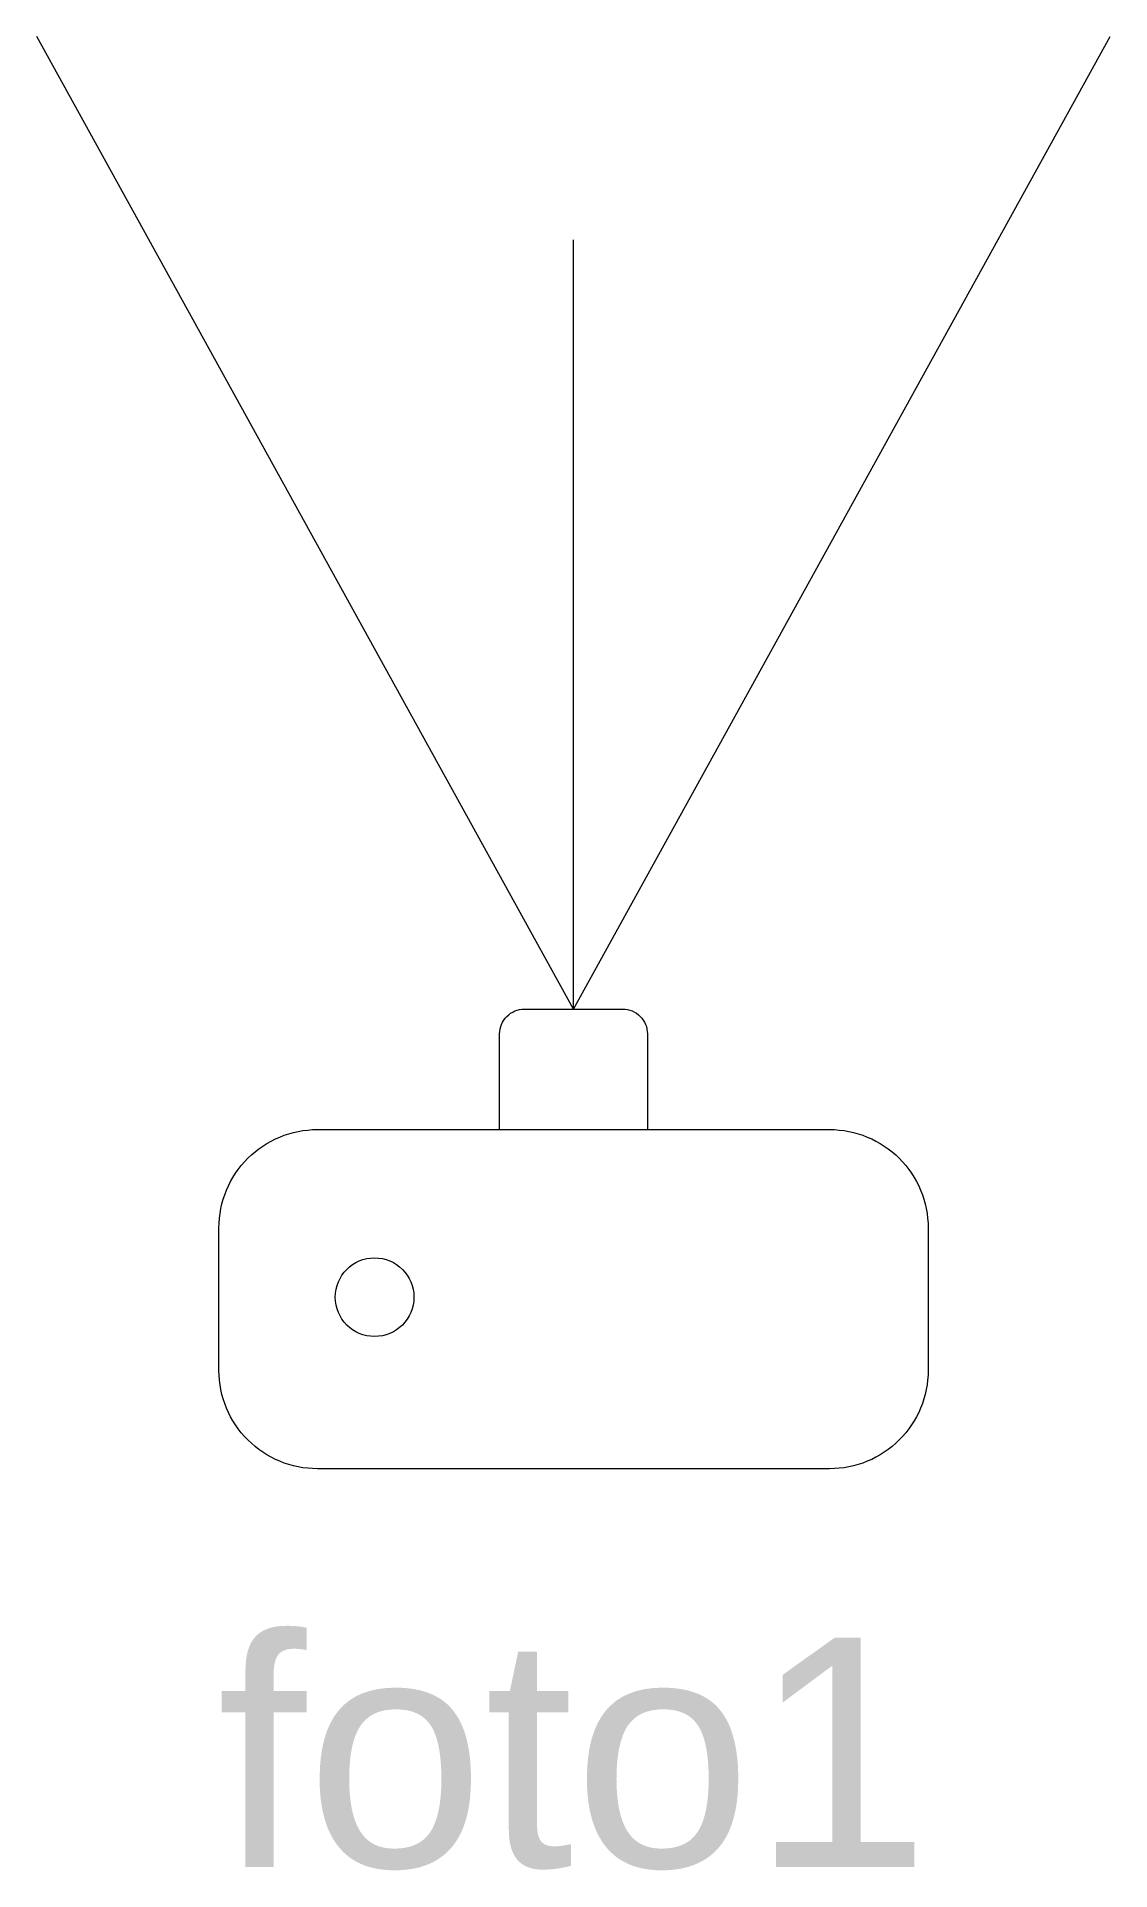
# Model space of a CAD drawing. Header units: millimetres. Extents: x 1876.95 to 1877.88, y 899.77 to 901.36.
import ezdxf
from ezdxf.enums import TextEntityAlignment as Align

# ---------------------------------------------------------------- set-up
doc = ezdxf.new("R2010")
doc.units = ezdxf.units.MM
doc.layers.get('0').update_dxf_attribs({"lineweight": 9})
doc.styles.add('fotocamera', font='arial.ttf')

# ---------------------------------------------------------------- blocks, each defined once
blk = doc.blocks.new('*U68')
for q in [(-0.4679, 1.2488), (0.4679, 1.2488), (0, 1.0716)]:
    blk.add_line((0, 0.4008), q)
blk.add_lwpolyline([(-0.0644, 0.2958), (-0.0644, 0.3793, -0.414214), (-0.0429, 0.4008), (0.0429, 0.4008, -0.414214), (0.0644, 0.3793), (0.0644, 0.2958)], format="xyb")
blk.add_lwpolyline([(-0.3091, 0.0858), (-0.3091, 0.21, -0.414214), (-0.2232, 0.2958), (0.2232, 0.2958, -0.414214), (0.3091, 0.21), (0.3091, 0.0858, -0.414214), (0.2232, 0), (-0.2232, 0, -0.414214)], format="xyb", close=True)
blk.add_circle((-0.1734, 0.1496), 0.0343)
at = {"style": 'fotocamera'}
blk.add_attdef('FOTO', text='', height=0.2, dxfattribs=at).set_placement((0, -0.3473), align=Align.CENTER)

msp = doc.modelspace()

# ---------------------------------------------------------------- block references
msp.add_blockref('*U68', (1877.415, 900.1155)).add_auto_attribs({'FOTO': 'foto1'})

doc.saveas('drawing.dxf')
